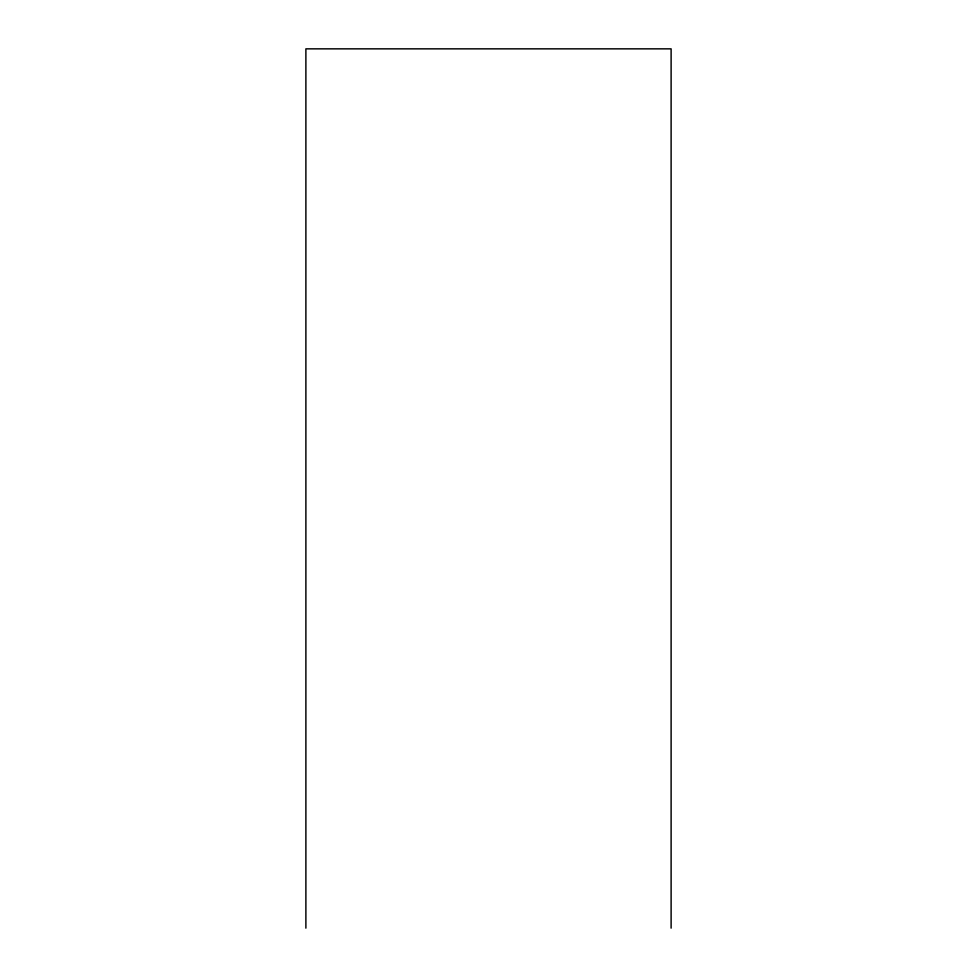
<?xml version="1.0" encoding="UTF-8"?>
<svg xmlns="http://www.w3.org/2000/svg" width="977" height="977" viewBox="0 0 977 977"><rect width="100%" height="100%" fill="white"/><g stroke="black" fill="none" stroke-linecap="round" stroke-linejoin="round"><path stroke-width="1.47" d="M671.114 928.15L671.114 48.85L305.886 48.85L305.886 928.15"/></g></svg>
